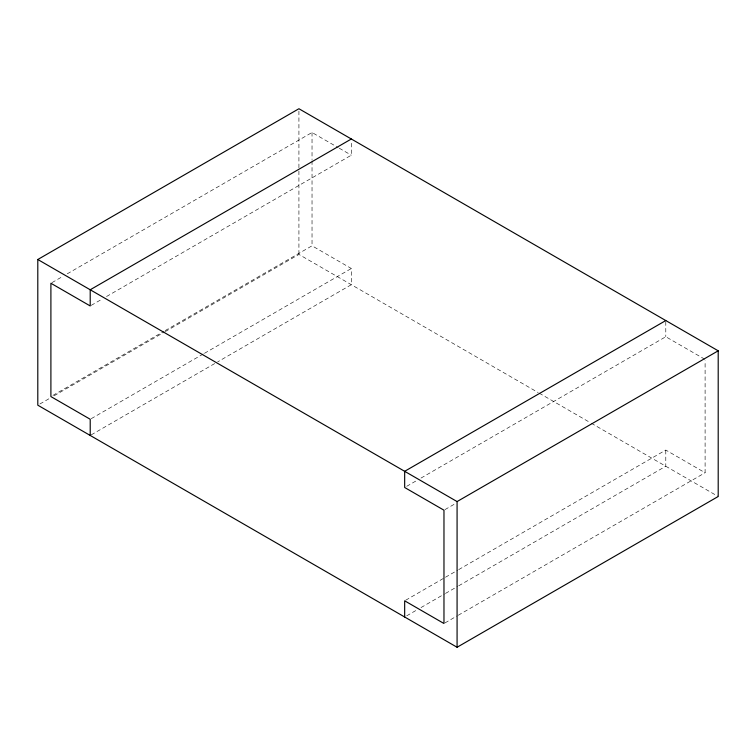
<?xml version="1.0" encoding="UTF-8"?>
<svg xmlns="http://www.w3.org/2000/svg" width="756" height="756" viewBox="0 0 756 756"><rect width="100%" height="100%" fill="white"/><g stroke="black" fill="none" stroke-linecap="round" stroke-linejoin="round"><path stroke-width="0.57" stroke-dasharray="3.78 2.83" d="M51.918 282.668L63.145 276.186M67.227 273.833L312.03 132.498L338.234 147.628M91.23 305.358L102.447 298.885M106.53 296.522L351.332 155.188L351.332 141.315M52.939 395.388L164.128 331.204M165.148 330.608L312.03 245.804L351.332 268.503L351.332 284.691L217.709 361.84M39.841 404.016L50.038 398.128M54.12 395.766L164.279 332.167M165.299 331.582L298.922 254.432L538.168 392.562M91.23 418.673L203.43 353.893M204.451 353.307L351.332 268.503M91.23 434.861L216.689 362.426M406.709 486.316L416.906 480.429M420.988 478.075L665.79 336.741L705.102 359.431M444.991 509.601L455.188 503.713M405.688 600.226L444.443 577.839M445.464 577.253L457.711 570.185M458.722 569.599L665.79 450.047L705.102 472.746L705.102 360.612M406.709 615.819L416.906 609.931M420.988 607.578L444.443 594.027M445.464 593.441L457.711 586.372M458.722 585.787L665.79 466.235L665.79 450.047M444.991 622.916L457.229 615.847M458.249 615.261L705.102 472.746M339.236 148.204L351.332 155.188M539.189 393.148L590.238 422.623M591.258 423.209L718.2 496.494M665.79 321.706L665.79 336.741M312.03 132.498L312.03 159.639M312.03 160.82L312.03 245.804M298.922 111.094L298.922 169.835M298.922 171.017L298.922 254.432"/><path stroke-width="1.13" d="M37.8 259.506L298.922 108.741L718.2 350.812L718.2 496.494L457.078 647.259L37.8 405.188L37.8 259.506L457.078 501.568L718.2 350.812M351.332 139L90.21 289.765L90.21 305.953L50.898 283.254L50.898 396.569L90.21 419.259L90.21 435.447M665.79 320.553L404.668 471.309L404.668 487.497L443.97 510.196L443.97 623.502L404.668 600.812L404.668 617M457.078 501.568L457.078 647.259"/></g></svg>
